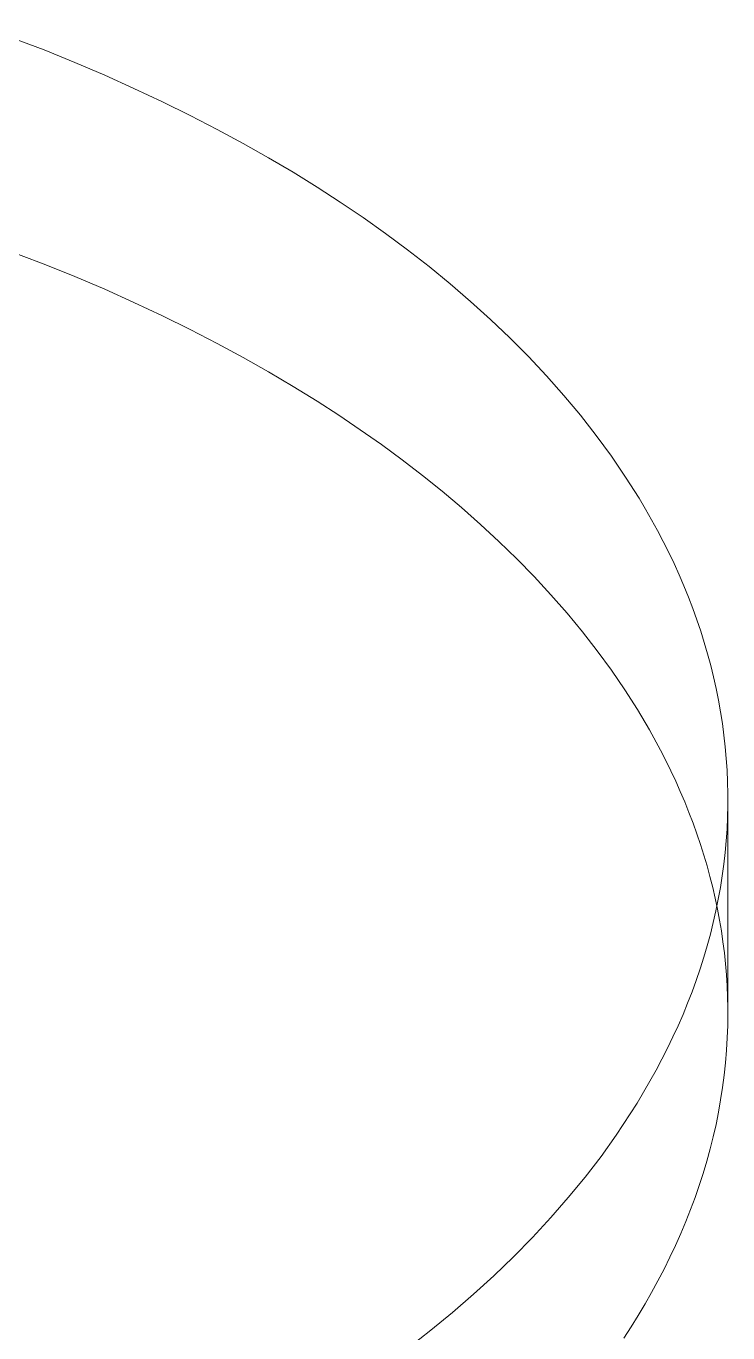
# Model space of a CAD drawing. Header units: millimetres. Extents: x -124 to 15640, y 659 to 4121.
# Drawn here: x 4010.77 to 4017.46, y 2329.21 to 2341.67 of the extents above; entities that cross this region are included whole.
import ezdxf

# ---------------------------------------------------------------- set-up
doc = ezdxf.new("R2010")
doc.units = ezdxf.units.MM
doc.layers.add('ZANO_R', color=7, linetype='Continuous', lineweight=0)

msp = doc.modelspace()

# ---------------------------------------------------------------- linework, layer by layer
at = {"layer": 'ZANO_R'}
for p, q in [((4010.336, 2341.669), (4010.943, 2341.442)), ((4010.943, 2341.442), (4011.235, 2341.323)), ((4011.235, 2341.323), (4011.521, 2341.201)), ((4011.521, 2341.201), (4011.8, 2341.076)), ((4011.8, 2341.076), (4012.071, 2340.948)), ((4012.071, 2340.948), (4012.336, 2340.818)), ((4012.336, 2340.818), (4012.592, 2340.685)), ((4012.592, 2340.685), (4012.842, 2340.55)), ((4012.842, 2340.55), (4013.084, 2340.413)), ((4013.084, 2340.413), (4013.319, 2340.275)), ((4013.319, 2340.275), (4013.546, 2340.134)), ((4013.546, 2340.134), (4013.767, 2339.991)), ((4013.767, 2339.991), (4013.985, 2339.843)), ((4013.985, 2339.843), (4014.199, 2339.691)), ((4014.199, 2339.691), (4014.409, 2339.536)), ((4010.943, 2339.4), (4010.336, 2339.628)), ((4014.409, 2339.536), (4014.614, 2339.376)), ((4011.235, 2339.282), (4010.943, 2339.4)), ((4014.614, 2339.376), (4014.815, 2339.212)), ((4011.521, 2339.16), (4011.235, 2339.282)), ((4014.815, 2339.212), (4015.01, 2339.044)), ((4011.8, 2339.035), (4011.521, 2339.16)), ((4012.071, 2338.907), (4011.8, 2339.035)), ((4015.01, 2339.044), (4015.2, 2338.872)), ((4012.336, 2338.777), (4012.071, 2338.907)), ((4015.2, 2338.872), (4015.384, 2338.697)), ((4012.592, 2338.644), (4012.336, 2338.777)), ((4015.384, 2338.697), (4015.562, 2338.518)), ((4012.842, 2338.509), (4012.592, 2338.644)), ((4013.084, 2338.372), (4012.842, 2338.509)), ((4015.562, 2338.518), (4015.734, 2338.335)), ((4013.319, 2338.233), (4013.084, 2338.372)), ((4015.734, 2338.335), (4015.899, 2338.148)), ((4013.546, 2338.093), (4013.319, 2338.233)), ((4013.754, 2337.958), (4013.546, 2338.093)), ((4015.899, 2338.148), (4016.058, 2337.958)), ((4013.958, 2337.82), (4013.754, 2337.958)), ((4016.058, 2337.958), (4016.209, 2337.765)), ((4014.16, 2337.679), (4013.958, 2337.82)), ((4014.357, 2337.534), (4014.16, 2337.679)), ((4016.209, 2337.765), (4016.353, 2337.569)), ((4016.353, 2337.569), (4016.489, 2337.369)), ((4014.551, 2337.385), (4014.357, 2337.534)), ((4014.74, 2337.233), (4014.551, 2337.385)), ((4016.489, 2337.369), (4016.617, 2337.167)), ((4014.925, 2337.077), (4014.74, 2337.233)), ((4015.106, 2336.917), (4014.925, 2337.077)), ((4016.617, 2337.167), (4016.678, 2337.064)), ((4016.678, 2337.064), (4016.736, 2336.961)), ((4016.736, 2336.961), (4016.793, 2336.858)), ((4015.281, 2336.755), (4015.106, 2336.917)), ((4016.793, 2336.858), (4016.848, 2336.754)), ((4015.452, 2336.589), (4015.281, 2336.755)), ((4016.848, 2336.754), (4016.9, 2336.649)), ((4015.617, 2336.42), (4015.452, 2336.589)), ((4016.9, 2336.649), (4016.951, 2336.543)), ((4016.951, 2336.543), (4016.999, 2336.437)), ((4016.999, 2336.437), (4017.044, 2336.331)), ((4015.776, 2336.247), (4015.617, 2336.42)), ((4017.044, 2336.331), (4017.088, 2336.224)), ((4015.93, 2336.072), (4015.776, 2336.247)), ((4017.088, 2336.224), (4017.129, 2336.116)), ((4016.077, 2335.893), (4015.93, 2336.072)), ((4017.129, 2336.116), (4017.168, 2336.008)), ((4017.168, 2336.008), (4017.205, 2335.9)), ((4016.218, 2335.712), (4016.077, 2335.893)), ((4017.205, 2335.9), (4017.239, 2335.791)), ((4016.353, 2335.527), (4016.218, 2335.712)), ((4017.239, 2335.791), (4017.271, 2335.682)), ((4017.271, 2335.682), (4017.3, 2335.572)), ((4017.3, 2335.572), (4017.328, 2335.462)), ((4016.48, 2335.34), (4016.353, 2335.527)), ((4017.328, 2335.462), (4017.352, 2335.352)), ((4016.601, 2335.151), (4016.48, 2335.34)), ((4017.352, 2335.352), (4017.374, 2335.241)), ((4017.374, 2335.241), (4017.394, 2335.13)), ((4016.715, 2334.959), (4016.601, 2335.151)), ((4017.394, 2335.13), (4017.412, 2335.019)), ((4016.821, 2334.765), (4016.715, 2334.959)), ((4017.412, 2335.019), (4017.426, 2334.908)), ((4017.426, 2334.908), (4017.439, 2334.796)), ((4016.871, 2334.667), (4016.821, 2334.765)), ((4017.439, 2334.796), (4017.449, 2334.684)), ((4016.919, 2334.568), (4016.871, 2334.667)), ((4016.966, 2334.469), (4016.919, 2334.568)), ((4017.449, 2334.684), (4017.456, 2334.572)), ((4017.456, 2334.572), (4017.461, 2334.461)), ((4017.01, 2334.37), (4016.966, 2334.469)), ((4017.461, 2334.461), (4017.463, 2334.349)), ((4017.053, 2334.27), (4017.01, 2334.37)), ((4017.463, 2334.349), (4017.463, 2334.237)), ((4017.093, 2334.169), (4017.053, 2334.27)), ((4017.463, 2334.237), (4017.461, 2334.124)), ((4017.464, 2334.237), (4017.464, 2332.256)), ((4017.132, 2334.068), (4017.093, 2334.169)), ((4017.168, 2333.967), (4017.132, 2334.068)), ((4017.461, 2334.124), (4017.456, 2334.012)), ((4017.203, 2333.865), (4017.168, 2333.967)), ((4017.456, 2334.012), (4017.448, 2333.9)), ((4017.235, 2333.763), (4017.203, 2333.865)), ((4017.448, 2333.9), (4017.438, 2333.788)), ((4017.265, 2333.661), (4017.235, 2333.763)), ((4017.438, 2333.788), (4017.425, 2333.677)), ((4017.293, 2333.558), (4017.265, 2333.661)), ((4017.41, 2333.565), (4017.392, 2333.453)), ((4017.425, 2333.677), (4017.41, 2333.565)), ((4017.319, 2333.455), (4017.293, 2333.558)), ((4017.343, 2333.352), (4017.319, 2333.455)), ((4017.392, 2333.453), (4017.372, 2333.342)), ((4017.365, 2333.248), (4017.343, 2333.352)), ((4017.372, 2333.342), (4017.349, 2333.231)), ((4017.349, 2333.231), (4017.324, 2333.12)), ((4017.385, 2333.144), (4017.365, 2333.248)), ((4017.324, 2333.12), (4017.297, 2333.009)), ((4017.402, 2333.04), (4017.385, 2333.144)), ((4017.297, 2333.009), (4017.267, 2332.899)), ((4017.417, 2332.936), (4017.402, 2333.04)), ((4017.267, 2332.899), (4017.234, 2332.789)), ((4017.431, 2332.831), (4017.417, 2332.936)), ((4017.442, 2332.727), (4017.431, 2332.831)), ((4017.234, 2332.789), (4017.199, 2332.679)), ((4017.45, 2332.622), (4017.442, 2332.727)), ((4017.162, 2332.569), (4017.122, 2332.46)), ((4017.199, 2332.679), (4017.162, 2332.569)), ((4017.457, 2332.517), (4017.45, 2332.622)), ((4017.122, 2332.46), (4017.08, 2332.352)), ((4017.461, 2332.412), (4017.457, 2332.517)), ((4017.08, 2332.352), (4017.036, 2332.244)), ((4017.463, 2332.307), (4017.461, 2332.412)), ((4017.036, 2332.244), (4016.989, 2332.136)), ((4017.462, 2332.138), (4017.464, 2332.256)), ((4016.989, 2332.136), (4016.94, 2332.029)), ((4017.458, 2332.02), (4017.462, 2332.138)), ((4016.94, 2332.029), (4016.888, 2331.922)), ((4017.451, 2331.902), (4017.458, 2332.02)), ((4016.888, 2331.922), (4016.835, 2331.816)), ((4017.441, 2331.783), (4017.451, 2331.902)), ((4016.779, 2331.711), (4016.721, 2331.606)), ((4016.835, 2331.816), (4016.779, 2331.711)), ((4017.429, 2331.665), (4017.441, 2331.783)), ((4016.721, 2331.606), (4016.66, 2331.502)), ((4017.413, 2331.547), (4017.429, 2331.665)), ((4016.66, 2331.502), (4016.598, 2331.398)), ((4017.395, 2331.43), (4017.413, 2331.547)), ((4016.598, 2331.398), (4016.533, 2331.295)), ((4017.374, 2331.312), (4017.395, 2331.43)), ((4016.533, 2331.295), (4016.397, 2331.091)), ((4017.351, 2331.195), (4017.374, 2331.312)), ((4016.397, 2331.091), (4016.254, 2330.89)), ((4017.295, 2330.961), (4017.324, 2331.078)), ((4017.324, 2331.078), (4017.351, 2331.195)), ((4017.263, 2330.844), (4017.295, 2330.961)), ((4016.254, 2330.89), (4016.102, 2330.692)), ((4017.228, 2330.728), (4017.263, 2330.844)), ((4017.191, 2330.612), (4017.228, 2330.728)), ((4016.102, 2330.692), (4015.942, 2330.497)), ((4017.151, 2330.497), (4017.191, 2330.612)), ((4015.942, 2330.497), (4015.775, 2330.306)), ((4017.108, 2330.382), (4017.151, 2330.497)), ((4017.063, 2330.268), (4017.108, 2330.382)), ((4015.775, 2330.306), (4015.601, 2330.118)), ((4017.015, 2330.154), (4017.063, 2330.268)), ((4015.601, 2330.118), (4015.419, 2329.933)), ((4016.964, 2330.041), (4017.015, 2330.154)), ((4016.911, 2329.928), (4016.964, 2330.041)), ((4015.419, 2329.933), (4015.232, 2329.752)), ((4016.856, 2329.816), (4016.911, 2329.928)), ((4015.232, 2329.752), (4015.038, 2329.575)), ((4016.737, 2329.593), (4016.797, 2329.704)), ((4016.797, 2329.704), (4016.856, 2329.816)), ((4016.674, 2329.483), (4016.737, 2329.593)), ((4015.038, 2329.575), (4014.837, 2329.402)), ((4016.608, 2329.373), (4016.674, 2329.483)), ((4014.837, 2329.402), (4014.632, 2329.233)), ((4016.54, 2329.264), (4016.608, 2329.373)), ((4014.632, 2329.233), (4014.42, 2329.068)), ((4016.47, 2329.156), (4016.54, 2329.264))]:
    msp.add_line(p, q, dxfattribs=at)

doc.saveas('drawing.dxf')
